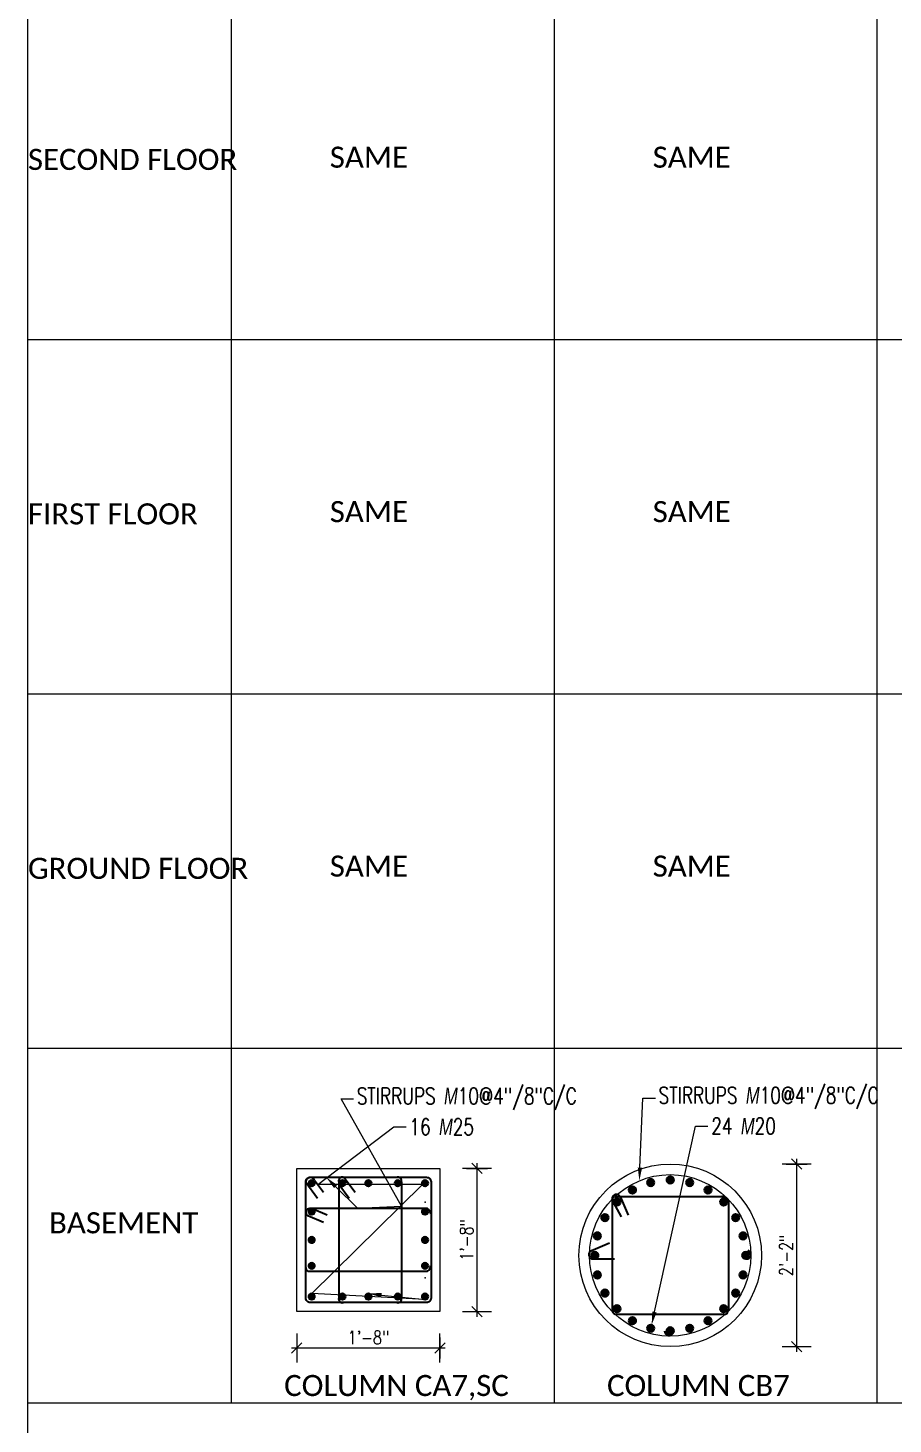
# Model space of a CAD drawing. Header units: inches. Extents: x 0 to 162649, y -36601 to -26324.
# Drawn here: x 143983.5 to 144106.7, y -29581 to -29382.1 of the extents above; entities that cross this region are included whole.
import ezdxf
from ezdxf import colors
from ezdxf.entities.mleader import LeaderData, LeaderLine
from ezdxf.math import Vec2, Vec3

# ---------------------------------------------------------------- set-up
doc = ezdxf.new("R2010")
doc.units = ezdxf.units.IN
doc.header["$MEASUREMENT"] = 0
for name, color, linetype, lineweight in [('Column', 211, 'Continuous', 9), ('dimention', 1, 'Continuous', 13), ('Line', 31, 'Continuous', 5), ('OL_AR_Text', 140, 'Continuous', 5), ('Rein', 3, 'Continuous', 30), ('Stirrups', 191, 'Continuous', 25), ('TEXT', 7, 'Continuous', 9)]:
    doc.layers.add(name, color=color, linetype=linetype, lineweight=lineweight)
doc.styles.add('1-8 Annotative Text', font='calibri.ttf', dxfattribs={"height": 0.125})
doc.styles.add('DIM', font='simplex.shx', dxfattribs={"width": 0.75})
doc.styles.add('rmtext', font='romans.shx', dxfattribs={"width": 0.8})
doc.dimstyles.new('DIM-24', dxfattribs={"dimscale": 24, "dimtxt": 0.078125, "dimasz": 0.0625, "dimexe": 0.0625, "dimexo": 0.015625, "dimgap": 0.015625, "dimtad": 1, "dimdec": 1, "dimzin": 3, "dimdsep": 46, "dimlunit": 4, "dimtxsty": 'rmtext', "dimblk": 'OBLIQUE', "dimcen": 0.09375, "dimdle": 0.03125, "dimclrd": 1, "dimclre": 1, "dimclrt": 2, "dimadec": 0, "dimazin": 0, "dimtfac": 0.75, "dimtdec": 1, "dimtix": 1, "dimtmove": 0, "dimatfit": 3, "dimfxl": 0.0625, "dimfxlon": 1, "dimfrac": 1, "dimtolj": 1, "dimtzin": 0, "dimlwd": -1, "dimlwe": 5, "dimarcsym": 0})

# ---------------------------------------------------------------- blocks, each defined once
blk = doc.blocks.new('*U734')
at = {"layer": 'Rein'}
h = blk.add_hatch(color=256, dxfattribs=at)
h.dxf.hatch_style = 1
h.paths.add_polyline_path([(0.5, 0, 1), (-0.5, 0, 1)])
blk.add_circle((0, 0), 0.5, dxfattribs=at)
blk = doc.blocks.new('*U735')
at = {"layer": 'Column', "color": 0, "linetype": 'ByBlock', "lineweight": -2, "transparency": 16777216}
blk.add_blockref('*U734', (158187.5, -29639.75), dxfattribs=at)
for p, rotation in [((158182.12, -29641.19), 29.99999999999998), ((158184.72, -29640.12), 15), ((158179.9, -29642.9), 45.00000000000001), ((158178.19, -29645.12), 59.99999999999999), ((158177.12, -29647.72), 75.00000000000001)]:
    blk.add_blockref('*U734', p, dxfattribs=dict(at, rotation=rotation))
blk = doc.blocks.new('*U736')
at = {"layer": 'Rein'}
h = blk.add_hatch(color=256, dxfattribs=at)
h.dxf.hatch_style = 1
h.paths.add_polyline_path([(0.5, 0, 1), (-0.5, 0, 1)])
blk.add_circle((0, 0), 0.5, dxfattribs=at)
blk = doc.blocks.new('*U737')
at = {"layer": 'Column', "color": 0, "linetype": 'ByBlock', "lineweight": -2, "transparency": 16777216}
blk.add_blockref('*U736', (158187.5, -29639.75), dxfattribs=at)
for p, rotation in [((158182.12, -29641.19), 29.99999999999998), ((158184.72, -29640.12), 15), ((158179.9, -29642.9), 45.00000000000001), ((158178.19, -29645.12), 59.99999999999999), ((158177.12, -29647.72), 75.00000000000001)]:
    blk.add_blockref('*U736', p, dxfattribs=dict(at, rotation=rotation))
blk = doc.blocks.new('*U738')
at = {"layer": 'Rein'}
h = blk.add_hatch(color=256, dxfattribs=at)
h.dxf.hatch_style = 1
h.paths.add_polyline_path([(0.5, 0, 1), (-0.5, 0, 1)])
blk.add_circle((0, 0), 0.5, dxfattribs=at)
blk = doc.blocks.new('*U739')
at = {"layer": 'Column', "color": 0, "linetype": 'ByBlock', "lineweight": -2, "transparency": 16777216}
blk.add_blockref('*U738', (158187.5, -29639.75), dxfattribs=at)
for p, rotation in [((158182.12, -29641.19), 29.99999999999998), ((158184.72, -29640.12), 15), ((158179.9, -29642.9), 45.00000000000001), ((158178.19, -29645.12), 59.99999999999999), ((158177.12, -29647.72), 75.00000000000001)]:
    blk.add_blockref('*U738', p, dxfattribs=dict(at, rotation=rotation))
blk = doc.blocks.new('*U740')
at = {"layer": 'Rein'}
h = blk.add_hatch(color=256, dxfattribs=at)
h.dxf.hatch_style = 1
h.paths.add_polyline_path([(0.5, 0, 1), (-0.5, 0, 1)])
blk.add_circle((0, 0), 0.5, dxfattribs=at)
blk = doc.blocks.new('*U741')
at = {"layer": 'Column', "color": 0, "linetype": 'ByBlock', "lineweight": -2, "transparency": 16777216}
blk.add_blockref('*U740', (158187.5, -29639.75), dxfattribs=at)
for p, rotation in [((158182.12, -29641.19), 29.99999999999998), ((158184.72, -29640.12), 15), ((158179.9, -29642.9), 45.00000000000001), ((158178.19, -29645.12), 59.99999999999999), ((158177.12, -29647.72), 75.00000000000001)]:
    blk.add_blockref('*U740', p, dxfattribs=dict(at, rotation=rotation))
blk = doc.blocks.new('_Oblique')
for p, q in [((0, -1.37), (0, 1.38)), ((-0.49, -0.49), (0.49, 0.49))]:
    blk.add_line(p, q)
blk = doc.blocks.new('*D797')
at = {"layer": 'Defpoints', "color": 0, "transparency": 16777216}
for p in [(144074.97, -29544), (144074.97, -29570), (144092.97, -29570)]:
    blk.add_point(p, dxfattribs=at)
at = {"layer": 'dimention', "color": 1, "transparency": 16777216}
blk.add_line((144092.97, -29543.25), (144092.97, -29570.75), dxfattribs=at)
at = {"layer": 'dimention', "color": 1, "lineweight": 5, "transparency": 16777216}
for p, q in [((144091.47, -29544), (144094.47, -29544)), ((144091.47, -29570), (144094.47, -29570))]:
    blk.add_line(p, q, dxfattribs=at)
at = {"layer": 'dimention', "color": 1, "transparency": 16777216, "xscale": 1.5, "yscale": 1.5, "zscale": 1.5}
for p, rotation in [((144092.97, -29544), 90), ((144092.97, -29570), 270)]:
    blk.add_blockref('_Oblique', p, dxfattribs=dict(at, rotation=rotation))
at = {"layer": 'dimention', "color": 2, "transparency": 16777216, "insert": (144091.48, -29557), "char_height": 1.875, "attachment_point": 5, "rotation": 90, "style": 'rmtext'}
blk.add_mtext('\\A1;2\'-2"', dxfattribs=at)
blk = doc.blocks.new('*D774')
at = {"layer": 'Defpoints', "color": 0, "transparency": 16777216}
for p in [(144021.77, -29565), (144042.17, -29565), (144042.17, -29570.19)]:
    blk.add_point(p, dxfattribs=at)
at = {"layer": 'dimention', "color": 1, "lineweight": 5, "transparency": 16777216}
for p, q in [((144021.77, -29568.69), (144021.77, -29571.69)), ((144042.17, -29568.69), (144042.17, -29571.69))]:
    blk.add_line(p, q, dxfattribs=at)
at = {"layer": 'dimention', "color": 1, "transparency": 16777216}
blk.add_line((144021.02, -29570.19), (144042.92, -29570.19), dxfattribs=at)
at = {"layer": 'dimention', "color": 1, "transparency": 16777216, "xscale": 1.5, "yscale": 1.5, "zscale": 1.5, "rotation": 180}
blk.add_blockref('_Oblique', (144021.77, -29570.19), dxfattribs=at)
at = {"layer": 'dimention', "color": 1, "transparency": 16777216, "xscale": 1.5, "yscale": 1.5, "zscale": 1.5}
blk.add_blockref('_Oblique', (144042.17, -29570.19), dxfattribs=at)
at = {"layer": 'dimention', "color": 2, "transparency": 16777216, "insert": (144031.97, -29568.69), "char_height": 1.875, "attachment_point": 5, "style": 'rmtext'}
blk.add_mtext('\\A1;1\'-8"', dxfattribs=at)
blk = doc.blocks.new('*D775')
at = {"layer": 'Defpoints', "color": 0, "transparency": 16777216}
for p in [(144042.17, -29544.6), (144047.45, -29544.6), (144042.17, -29565)]:
    blk.add_point(p, dxfattribs=at)
at = {"layer": 'dimention', "color": 1, "transparency": 16777216}
blk.add_line((144047.45, -29565.75), (144047.45, -29543.85), dxfattribs=at)
at = {"layer": 'dimention', "color": 1, "lineweight": 5, "transparency": 16777216}
for p, q in [((144045.95, -29544.6), (144048.95, -29544.6)), ((144045.95, -29565), (144048.95, -29565))]:
    blk.add_line(p, q, dxfattribs=at)
at = {"layer": 'dimention', "color": 1, "transparency": 16777216, "xscale": 1.5, "yscale": 1.5, "zscale": 1.5}
for p, rotation in [((144047.45, -29544.6), 90), ((144047.45, -29565), 270)]:
    blk.add_blockref('_Oblique', p, dxfattribs=dict(at, rotation=rotation))
at = {"layer": 'dimention', "color": 2, "transparency": 16777216, "insert": (144045.96, -29554.8), "char_height": 1.875, "attachment_point": 5, "rotation": 90, "style": 'rmtext'}
blk.add_mtext('\\A1;1\'-8"', dxfattribs=at)

msp = doc.modelspace()

# ---------------------------------------------------------------- hatches: boundary and pattern name
at = {"layer": 'Rein'}
h = msp.add_hatch(color=256, dxfattribs=at)
h.dxf.hatch_style = 1
h.paths.add_polyline_path([(144024.32, -29546.72, 1), (144023.47, -29546.72, 1)])
h = msp.add_hatch(color=256, dxfattribs=at)
h.dxf.hatch_style = 1
h.paths.add_polyline_path([(144028.7, -29546.72, 1), (144027.85, -29546.72, 1)])
h = msp.add_hatch(color=256, dxfattribs=at)
h.dxf.hatch_style = 1
h.paths.add_polyline_path([(144032.39, -29546.72, 1), (144031.54, -29546.72, 1)])
h = msp.add_hatch(color=256, dxfattribs=at)
h.dxf.hatch_style = 1
h.paths.add_polyline_path([(144036.58, -29546.72, 1), (144035.73, -29546.72, 1)])
h = msp.add_hatch(color=256, dxfattribs=at)
h.dxf.hatch_style = 1
h.paths.add_polyline_path([(144040.47, -29546.72, 1), (144039.62, -29546.72, 1)])
h = msp.add_hatch(color=256, dxfattribs=at)
h.dxf.hatch_style = 1
h.paths.add_polyline_path([(144024.32, -29550.76, 1), (144023.47, -29550.76, 1)])
h = msp.add_hatch(color=256, dxfattribs=at)
h.dxf.hatch_style = 1
h.paths.add_polyline_path([(144040.47, -29550.76, 1), (144039.62, -29550.76, 1)])
h = msp.add_hatch(color=256, dxfattribs=at)
h.dxf.hatch_style = 1
h.paths.add_polyline_path([(144024.32, -29554.8, 1), (144023.47, -29554.8, 1)])
h = msp.add_hatch(color=256, dxfattribs=at)
h.dxf.hatch_style = 1
h.paths.add_polyline_path([(144040.47, -29554.8, 1), (144039.62, -29554.8, 1)])
h = msp.add_hatch(color=256, dxfattribs=at)
h.dxf.hatch_style = 1
h.paths.add_polyline_path([(144064.72, -29557, 1), (144063.72, -29557, 1)])
h = msp.add_hatch(color=256, dxfattribs=at)
h.dxf.hatch_style = 1
h.paths.add_polyline_path([(144086.22, -29557, 1), (144085.22, -29557, 1)])
h = msp.add_hatch(color=256, dxfattribs=at)
h.dxf.hatch_style = 1
h.paths.add_polyline_path([(144024.32, -29558.49, 1), (144023.47, -29558.49, 1)])
h = msp.add_hatch(color=256, dxfattribs=at)
h.dxf.hatch_style = 1
h.paths.add_polyline_path([(144040.47, -29558.49, 1), (144039.62, -29558.49, 1)])
h = msp.add_hatch(color=256, dxfattribs=at)
h.dxf.hatch_style = 1
h.paths.add_polyline_path([(144024.32, -29562.87, 1), (144023.47, -29562.87, 1)])
h = msp.add_hatch(color=256, dxfattribs=at)
h.dxf.hatch_style = 1
h.paths.add_polyline_path([(144028.7, -29562.87, 1), (144027.85, -29562.87, 1)])
h = msp.add_hatch(color=256, dxfattribs=at)
h.dxf.hatch_style = 1
h.paths.add_polyline_path([(144032.39, -29562.87, 1), (144031.54, -29562.87, 1)])
h = msp.add_hatch(color=256, dxfattribs=at)
h.dxf.hatch_style = 1
h.paths.add_polyline_path([(144036.58, -29562.87, 1), (144035.73, -29562.87, 1)])
h = msp.add_hatch(color=256, dxfattribs=at)
h.dxf.hatch_style = 1
h.paths.add_polyline_path([(144040.47, -29562.87, 1), (144039.62, -29562.87, 1)])
h = msp.add_hatch(color=256, dxfattribs=at)
h.dxf.hatch_style = 1
h.paths.add_polyline_path([(144075.47, -29567.75, 1), (144074.47, -29567.75, 1)])

# ---------------------------------------------------------------- linework, layer by layer
at = {"layer": 'Column'}
msp.add_line((144027.54, -29545.87), (144027.75, -29545.87), dxfattribs=at)
msp.add_lwpolyline([(144021.77, -29544.6), (144042.17, -29544.6), (144042.17, -29565), (144021.77, -29565)], close=True, dxfattribs=at)
for radius in [13, 11.5]:
    msp.add_circle((144074.97, -29557), radius, dxfattribs=at)
for p in [(144028.27, -29546.72), (144031.97, -29546.72), (144036.16, -29546.72), (144040.04, -29549.42), (144023.89, -29550.76), (144040.04, -29550.76), (144023.89, -29554.8), (144040.04, -29554.8), (144023.89, -29558.49), (144040.04, -29558.49), (144040.04, -29560.18), (144028.27, -29562.87), (144031.97, -29562.87), (144036.16, -29562.87)]:
    msp.add_point(p, dxfattribs=at)
at = {"layer": 'Line'}
for p, q in [((143983.47, -29607), (143983.47, -29073)), ((144012.47, -29578), (144012.47, -29073)), ((144058.47, -29578), (144058.47, -29073)), ((144104.47, -29578), (144104.47, -29073)), ((143983.47, -29426.5), (144242.47, -29426.5)), ((143983.47, -29477), (144242.47, -29477)), ((143983.47, -29527.5), (144242.47, -29527.5)), ((143983.47, -29578), (144242.47, -29578))]:
    msp.add_line(p, q, dxfattribs=at)
at = {"layer": 'Rein'}
for centre, radius in [((144023.89, -29546.72), 0.425), ((144028.27, -29546.72), 0.425), ((144031.97, -29546.72), 0.425), ((144036.16, -29546.72), 0.425), ((144040.04, -29546.72), 0.425), ((144023.89, -29550.76), 0.425), ((144040.04, -29550.76), 0.425), ((144023.89, -29554.8), 0.425), ((144040.04, -29554.8), 0.425), ((144064.22, -29557), 0.5), ((144085.72, -29557), 0.5), ((144023.89, -29558.49), 0.425), ((144040.04, -29558.49), 0.425), ((144023.89, -29562.87), 0.425), ((144028.27, -29562.87), 0.425), ((144031.97, -29562.87), 0.425), ((144036.16, -29562.87), 0.425), ((144040.04, -29562.87), 0.425), ((144074.97, -29567.75), 0.5)]:
    msp.add_circle(centre, radius, dxfattribs=at)
at = {"layer": 'Stirrups'}
for p, q in [((144028.49, -29545.87), (144030.09, -29548)), ((144023.04, -29546.59), (144024.74, -29548.85)), ((144024.31, -29546.3), (144025.59, -29548)), ((144027.75, -29546.51), (144027.75, -29563.33)), ((144027.75, -29546.86), (144029.24, -29548.85)), ((144036.68, -29546.51), (144036.68, -29563.09)), ((144066.6, -29549), (144067.97, -29551.5)), ((144066.68, -29549), (144066.68, -29564.85)), ((144067.07, -29548.63), (144082.55, -29548.63)), ((144067.84, -29548.63), (144068.97, -29551.25)), ((144083.25, -29549.39), (144083.25, -29564.85)), ((144025.59, -29552.31), (144023.36, -29551.35)), ((144023.61, -29550.29), (144040.35, -29550.29)), ((144026.11, -29551.29), (144023.88, -29550.34)), ((144063.68, -29556.35), (144066.3, -29555.22)), ((144064.04, -29557.51), (144067.01, -29557.5)), ((144023.61, -29559.27), (144040.4, -29559.27)), ((144067.07, -29565.37), (144082.89, -29565.37))]:
    msp.add_line(p, q, dxfattribs=at)
msp.add_lwpolyline([(144023.68, -29545.87), (144040.25, -29545.87, -0.414214), (144040.89, -29546.51), (144040.89, -29563.09, -0.414214), (144040.25, -29563.72), (144023.68, -29563.72, -0.414214), (144023.04, -29563.09), (144023.04, -29546.51, -0.414214)], format="xyb", close=True, dxfattribs=at)
for centre, radius, start, end in [((144028.26, -29546.39), 0.53, 76.7473, 193.2527), ((144036.17, -29546.39), 0.53, 346.7473, 103.2527), ((144023.7, -29546.56), 0.661, 23.7791, 175.3085), ((144067.3, -29548.95), 0.626, 15.9324, 184.7989), ((144082.43, -29549.45), 0.826, 355.2011, 98.1724), ((144023.57, -29550.86), 0.532, 70.793, 274.7989), ((144039.57, -29551.39), 1.34, 10.5541, 54.6727), ((144064, -29556.89), 0.626, 105.9324, 274.7989), ((144085.85, -29556.89), 0.626, 265.2011, 74.0676), ((144023.56, -29558.74), 0.532, 169.6344, 274.7989), ((144039.57, -29558.21), 1.34, 307.9283, 349.4459), ((144028.26, -29563.21), 0.53, 166.7473, 283.2527), ((144036.17, -29563.21), 0.53, 256.7473, 13.2527), ((144067.3, -29564.8), 0.626, 175.2011, 251.7848), ((144082.63, -29564.8), 0.626, 288.2152, 4.7989), ((144074.8, -29567.8), 0.626, 175.2011, 344.0676)]:
    msp.add_arc(centre, radius, start, end, dxfattribs=at)

# ---------------------------------------------------------------- block references
at = {"layer": 'Column'}
msp.add_blockref('*U735', (-14112.53, 93.5), dxfattribs=at)
at = {"layer": 'Column', "xscale": -1}
msp.add_blockref('*U737', (302262.47, 93.5), dxfattribs=at)
at = {"layer": 'Column', "xscale": -1, "rotation": 180}
msp.add_blockref('*U739', (-14112.53, -59207.5), dxfattribs=at)
at = {"layer": 'Column', "rotation": 180}
msp.add_blockref('*U741', (302262.47, -59207.5), dxfattribs=at)

# ---------------------------------------------------------------- texts
at = {"layer": 'OL_AR_Text', "char_height": 3, "attachment_point": 1, "style": '1-8 Annotative Text'}
for s, insert in [('SECOND FLOOR', (143983.47, -29399.36)), ('SAME', (144026.47, -29399.04)), ('SAME', (144072.47, -29399.04)), ('FIRST FLOOR', (143983.47, -29449.86)), ('SAME', (144026.47, -29449.54)), ('SAME', (144072.47, -29449.54)), ('SAME', (144026.47, -29500.04)), ('SAME', (144072.47, -29500.04)), ('GROUND FLOOR', (143983.47, -29500.36)), ('BASEMENT', (143986.47, -29550.86)), ('COLUMN CB7', (144065.97, -29574.04))]:
    msp.add_mtext_dynamic_manual_height_columns(s, width=432.2308, gutter_width=60, heights=[0], dxfattribs=dict(at, insert=insert))
at = {"layer": 'OL_AR_Text', "insert": (144019.97, -29574.04), "char_height": 3, "attachment_point": 1, "style": '1-8 Annotative Text'}
msp.add_mtext('COLUMN CA7,SC', dxfattribs=at)

# ---------------------------------------------------------------- dimensions: what is measured, and where the dimension line sits
at = {"layer": 'dimention'}
dim = msp.add_linear_dim(base=(144047.45, -29544.6), p1=(144042.17, -29565), p2=(144042.17, -29544.6), angle=90, text='1\'-8"', dimstyle='DIM-24', dxfattribs=at)
dim.commit()
dim.dimension.update_dxf_attribs({"geometry": '*D775', "text_midpoint": (144045.96, -29554.8)})
dim = msp.add_linear_dim(base=(144092.97, -29570), p1=(144074.97, -29544), p2=(144074.97, -29570), angle=90, dimstyle='DIM-24', dxfattribs=at)
dim.commit()
dim.dimension.update_dxf_attribs({"geometry": '*D797', "text_midpoint": (144091.48, -29557)})
dim = msp.add_linear_dim(base=(144042.17, -29570.19), p1=(144021.77, -29565), p2=(144042.17, -29565), text='1\'-8"', dimstyle='DIM-24', dxfattribs=at)
dim.commit()
dim.dimension.update_dxf_attribs({"geometry": '*D774', "text_midpoint": (144031.97, -29568.69)})

# ---------------------------------------------------------------- leaders
at = {"layer": 'TEXT'}
ml = msp.add_multileader_mtext('Standard', dxfattribs=at)
ml.set_content('STIRRUPS {\\Fgothici|c0;M}10@4"/8"C/C', color=256, style='DIM')
ml.set_leader_properties(color=1, linetype='ByLayer', lineweight=9)
ml.build(insert=Vec2(0, 0))
ml.multileader.update_dxf_attribs({"text_right_attachment_type": 2, "dogleg_length": 0.25, "arrow_head_size": 1.88, "scale": 40})
ctx = ml.context
ctx.base_point, ctx.scale, ctx.char_height, ctx.arrow_head_size, ctx.landing_gap_size, ctx.plane_origin = Vec3(144029.85, -29534.69), 40, 2.3438, 1.88, 0.469, Vec3(144039.66, -29540.34)
ctx.right_attachment = 2
notes = []
notes.append((ctx, [(0, (1, 1, 0), (144028.09, -29534.69), (1, 0), 1.76, [(2, [(144025.96, -29545.87), (144030.41, -29550.29), (144036.68, -29550)], 0, [])])]))
ctx.mtext.insert, ctx.mtext.flow_direction = Vec3(144030.32, -29533.12), 5
ml = msp.add_multileader_mtext('Standard', dxfattribs=at)
ml.set_content('STIRRUPS {\\Fgothici|c0;M}10@4"/8"C/C', color=256, style='DIM')
ml.set_leader_properties(color=1, linetype='ByLayer', lineweight=9)
ml.build(insert=Vec2(0, 0))
ml.multileader.update_dxf_attribs({"text_right_attachment_type": 2, "dogleg_length": 0.25, "arrow_head_size": 1.88, "scale": 40})
ctx = ml.context
ctx.base_point, ctx.scale, ctx.char_height, ctx.arrow_head_size, ctx.landing_gap_size, ctx.plane_origin = Vec3(144072.85, -29534.59), 40, 2.3438, 1.88, 0.469, Vec3(144082.66, -29540.24)
ctx.right_attachment = 2
notes.append((ctx, [(0, (1, 1, 0), (144071.09, -29534.59), (1, 0), 1.76, [(0, [(144070.57, -29546.37)], 0, [])])]))
ctx.mtext.insert, ctx.mtext.flow_direction = Vec3(144073.32, -29533.02), 5
ml = msp.add_multileader_mtext('Standard', dxfattribs=at)
ml.set_content('16 {\\Fgothici|c0;M}25', color=256, style='DIM')
ml.set_leader_properties(color=1, linetype='ByLayer', lineweight=9)
ml.build(insert=Vec2(0, 0))
ml.multileader.update_dxf_attribs({"text_right_attachment_type": 2, "dogleg_length": 0.25, "arrow_head_size": 1.88, "scale": 40})
ctx = ml.context
ctx.base_point, ctx.scale, ctx.char_height, ctx.arrow_head_size, ctx.landing_gap_size, ctx.plane_origin = Vec3(144037.35, -29538.69), 40, 2.3438, 1.88, 0.469, Vec3(144047.16, -29544.34)
ctx.right_attachment = 2
notes.append((ctx, [(0, (1, 1, 0), (144035.59, -29538.69), (1, 0), 1.76, [(4, [(144031.97, -29562.45), (144040.04, -29563.3), (144023.89, -29562.45), (144039.66, -29546.91), (144024.75, -29546.88)], 0, [])])]))
ctx.mtext.insert, ctx.mtext.flow_direction = Vec3(144037.82, -29537.51), 5
ml = msp.add_multileader_mtext('Standard', dxfattribs=at)
ml.set_content('24 {\\Fgothici|c0;M}20', color=256, style='DIM')
ml.set_leader_properties(color=1, linetype='ByLayer', lineweight=9)
ml.build(insert=Vec2(0, 0))
ml.multileader.update_dxf_attribs({"text_right_attachment_type": 2, "dogleg_length": 0.25, "arrow_head_size": 1.88, "scale": 40})
ctx = ml.context
ctx.base_point, ctx.scale, ctx.char_height, ctx.arrow_head_size, ctx.landing_gap_size, ctx.plane_origin = Vec3(144080.35, -29538.59), 40, 2.3438, 1.88, 0.469, Vec3(144090.16, -29544.24)
ctx.right_attachment = 2
notes.append((ctx, [(0, (1, 1, 0), (144078.59, -29538.59), (1, 0), 1.76, [(0, [(144072.32, -29566.9)], 0, [])])]))
ctx.mtext.insert, ctx.mtext.flow_direction = Vec3(144080.82, -29537.41), 5
for ctx, leaders in notes:
    for number, flags, end, landing, length, lines in leaders:
        leader = LeaderData()
        leader.index, (leader.has_last_leader_line, leader.has_dogleg_vector, leader.attachment_direction) = number, flags
        leader.last_leader_point, leader.dogleg_vector, leader.dogleg_length = Vec3(end), Vec3(landing), length
        for number, points, colour, breaks in lines:
            line = LeaderLine()
            line.index, line.vertices, line.color, line.breaks = number, Vec3.list(points), colors.encode_raw_color(colour), breaks
            leader.lines.append(line)
        ctx.leaders.append(leader)

doc.saveas('drawing.dxf')
